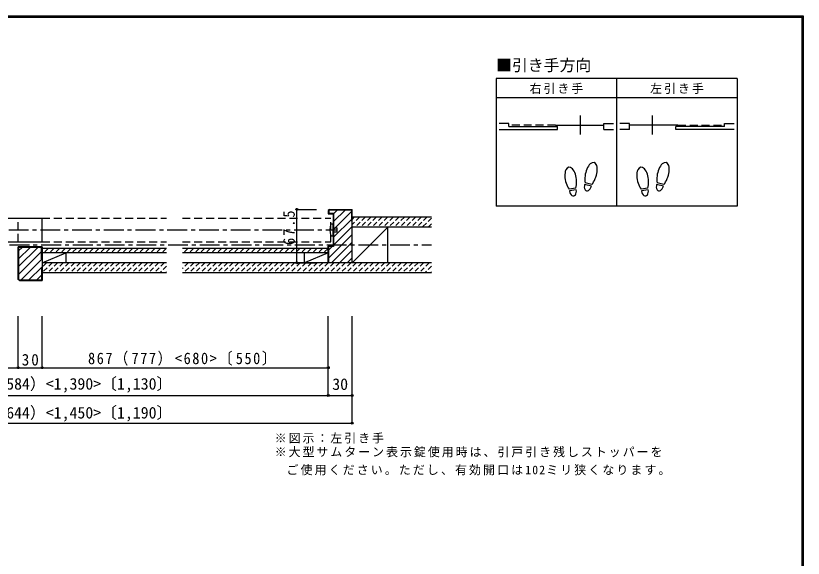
# Model space of a CAD drawing. Units: millimetres at full size, sheet at 1:5; details may follow other scales. Extents: x -973 to 977, y -718 to 696.
# Drawn here: x -17 to 977, y 11 to 696 of the extents above; entities that cross this region are included whole.
import ezdxf
from ezdxf.enums import TextEntityAlignment as Align

# ---------------------------------------------------------------- set-up
doc = ezdxf.new("R2010")
doc.units = ezdxf.units.MM
doc.header["$LTSCALE"] = 5
doc.header["$PDMODE"] = 32
doc.header["$PDSIZE"] = 2.5
for name, pattern in [('CHAIN1', [8, 5, -1, 1, -1]), ('DASHED1', [1.8, 1.2, -0.6]), ('DASHED2', [3, 2, -1])]:
    doc.linetypes.add(name, pattern=pattern)
for name, color, linetype in [('0-1_通り芯', 4, 'CHAIN1'), ('0-2_柱', 3, 'Continuous'), ('0-3_仕上げ', 2, 'Continuous'), ('0-4_枠', 3, 'Continuous'), ('0-6_扉', 6, 'Continuous'), ('0-7_金物', 7, 'Continuous'), ('0-8_戸当り', 3, 'Continuous'), ('0-A_文字', 3, 'Continuous'), ('0-B_寸法', 7, 'Continuous'), ('0-C_ハッチ', 4, 'DASHED1'), ('F-1_枠', 6, 'Continuous')]:
    doc.layers.add(name, color=color, linetype=linetype)
doc.styles.add('ＭＳ ゴシック', font='')
doc.styles.get('ＭＳ ゴシック').set_extended_font_data('MS Gothic')

msp = doc.modelspace()

# ---------------------------------------------------------------- linework, layer by layer
at = {"layer": '0-1_通り芯'}
for p, q in [((-385.366, 425.5), (388.672, 425.5)), ((-504.366, 406.5), (507.672, 406.5))]:
    msp.add_line(p, q, dxfattribs=at)
at = {"layer": '0-2_柱'}
for p, q in [((407.672, 384), (407.672, 429)), ((452.672, 384), (452.672, 429)), ((46.653, 396.5), (46.653, 384)), ((347.672, 384), (347.672, 396.5))]:
    msp.add_line(p, q, dxfattribs=at)
at = {"layer": '0-2_柱', "color": 7}
for p, q in [((407.672, 384), (452.672, 429)), ((16.653, 384), (46.653, 396.5)), ((377.672, 396.5), (347.672, 384))]:
    msp.add_line(p, q, dxfattribs=at)
at = {"layer": '0-3_仕上げ'}
for p, q in [((507.672, 441.5), (407.673, 441.5)), ((507.672, 429), (407.673, 429)), ((173.663, 402), (16.653, 402)), ((377.672, 402), (193.663, 402)), ((173.663, 396.5), (16.653, 396.5)), ((377.672, 396.5), (193.663, 396.5)), ((173.663, 384), (16.653, 384)), ((507.672, 384), (193.663, 384)), ((173.663, 371.5), (16.653, 371.5)), ((507.672, 371.5), (193.663, 371.5))]:
    msp.add_line(p, q, dxfattribs=at)
at = {"layer": '0-4_枠'}
for p, q in [((379.087, 451.5), (377.672, 450.086)), ((378.172, 449.879), (379.294, 451)), ((378.172, 449.879), (378.172, 446.5)), ((379.087, 451.5), (407.672, 451.5)), ((379.294, 451), (407.172, 451)), ((407.172, 436.5), (407.172, 451)), ((407.672, 384), (407.672, 451.5)), ((378.172, 446.5), (384.172, 446.5)), ((383.672, 446), (383.672, 405)), ((384.172, 446.5), (384.172, 404.5)), ((407.172, 436.5), (407.672, 436.5)), ((16.653, 404), (-13.347, 404)), ((-13.347, 362.914), (-13.347, 404)), ((16.153, 403.5), (-12.847, 403.5)), ((-12.847, 403.5), (-12.847, 363.121)), ((16.153, 389), (16.153, 403.5)), ((16.653, 404), (16.653, 361.5)), ((383.672, 405), (377.672, 405)), ((377.672, 384), (377.672, 405)), ((384.172, 404.5), (378.172, 404.5)), ((378.172, 384), (378.172, 404.5)), ((16.153, 389), (16.653, 389)), ((407.672, 384), (377.672, 384)), ((16.153, 376.5), (16.653, 376.5)), ((16.153, 376.5), (16.153, 362)), ((-11.933, 361.5), (-13.347, 362.914)), ((-11.726, 362), (-12.847, 363.121)), ((-11.933, 361.5), (16.653, 361.5)), ((16.153, 362), (-11.726, 362))]:
    msp.add_line(p, q, dxfattribs=at)
msp.add_lwpolyline([(377.672, 450.086), (377.672, 446), (383.672, 446)], dxfattribs=at)
at = {"layer": '0-6_扉'}
for p, q in [((-178.808, 440.5), (16.653, 440.5)), ((16.653, 410.5), (16.653, 440.5)), ((-178.808, 410.5), (16.653, 410.5))]:
    msp.add_line(p, q, dxfattribs=at)
at = {"layer": '0-6_扉', "color": 2, "linetype": 'DASHED2'}
for p, q in [((-13.347, 410.5), (-13.347, 440.5)), ((16.653, 440.5), (173.663, 440.5)), ((193.663, 440.5), (380.672, 440.5)), ((380.672, 410.5), (380.672, 440.5)), ((16.653, 410.5), (173.663, 410.5)), ((193.663, 410.5), (380.672, 410.5))]:
    msp.add_line(p, q, dxfattribs=at)
at = {"layer": '0-6_扉', "color": 4}
msp.add_line((407.672, 181.667), (407.672, 316.667), dxfattribs=at)
at = {"layer": '0-6_扉', "color": 7}
msp.add_point((407.672, 181.667), dxfattribs=at)
at = {"layer": '0-7_金物'}
for p, q in [((380.672, 433), (383.672, 433)), ((383.672, 428), (388.672, 428))]:
    msp.add_line(p, q, dxfattribs=at)
for points in [[(380.672, 418), (383.672, 418), (383.672, 433)], [(383.672, 423), (388.672, 423), (388.672, 428)]]:
    msp.add_lwpolyline(points, dxfattribs=at)
msp.add_arc((411.124, 425.5), 31.361, 166.16368, 193.83629, dxfattribs=at)
at = {"layer": '0-8_戸当り'}
for p, q in [((695.933, 545.854), (695.933, 569.854)), ((786.733, 545.854), (786.733, 569.854)), ((689.958, 478.378), (681.312, 476.853)), ((709.426, 480.706), (700.945, 482.978)), ((709.969, 482.735), (701.489, 485.007)), ((780.758, 478.378), (772.112, 476.853)), ((800.226, 480.706), (791.745, 482.978)), ((800.769, 482.735), (792.289, 485.007)), ((690.323, 476.31), (681.677, 474.785)), ((781.123, 476.31), (772.477, 474.785))]:
    msp.add_line(p, q, dxfattribs=at)
at = {"layer": '0-8_戸当り', "color": 2}
for p, q in [((605.333, 559.654), (593.333, 559.654)), ((605.333, 556.054), (605.333, 559.654)), ((664.133, 557.854), (725.333, 557.854)), ((725.333, 552.454), (725.333, 559.654)), ((725.333, 559.654), (737.333, 559.654)), ((757.333, 559.654), (745.333, 559.654)), ((757.333, 552.454), (757.333, 559.654)), ((818.533, 557.854), (757.333, 557.854)), ((877.333, 556.054), (877.333, 559.654)), ((877.333, 559.654), (889.333, 559.654)), ((593.333, 552.454), (666.533, 552.454)), ((605.333, 556.054), (666.533, 556.054)), ((666.533, 552.454), (666.533, 556.054)), ((725.333, 552.454), (737.333, 552.454)), ((757.333, 552.454), (745.333, 552.454)), ((816.133, 552.454), (816.133, 556.054)), ((877.333, 556.054), (816.133, 556.054)), ((889.333, 552.454), (816.133, 552.454))]:
    msp.add_line(p, q, dxfattribs=at)
at = {"layer": '0-8_戸当り', "color": 2, "linetype": 'DASHED2'}
for p, q in [((664.133, 557.854), (605.333, 557.854)), ((818.533, 557.854), (877.333, 557.854))]:
    msp.add_line(p, q, dxfattribs=at)
at = {"layer": '0-8_戸当り'}
for centre, major_axis, ratio, start_param, end_param in [((709.214, 496.878), (3.644, 13.601), 0.5, 4.3405914, 8.2257792), ((800.014, 496.878), (3.644, 13.601), 0.5, 4.3405914, 8.2257792), ((683.297, 490.877), (-2.445, 13.867), 0.5, 4.3405914, 8.2257792), ((774.097, 490.877), (-2.445, 13.867), 0.5, 4.3405914, 8.2257792), ((683.367, 490.481), (-2.963, 16.802), 0.4, 3.8403085, 4.432552), ((709.11, 496.489), (4.416, 16.48), 0.4, 1.8506333, 2.4428768), ((709.11, 496.489), (4.416, 16.48), 0.4, 3.8403085, 4.432552), ((774.167, 490.481), (-2.963, 16.802), 0.4, 3.8403085, 4.432552), ((799.91, 496.489), (4.416, 16.48), 0.4, 1.8506333, 2.4428768), ((799.91, 496.489), (4.416, 16.48), 0.4, 3.8403085, 4.432552), ((683.367, 490.481), (-2.963, 16.802), 0.4, 1.8506333, 2.4428768), ((705.185, 481.842), (1.894, 7.067), 0.6, 1.5707963, 4.712389), ((774.167, 490.481), (-2.963, 16.802), 0.4, 1.8506333, 2.4428768), ((795.985, 481.842), (1.894, 7.067), 0.6, 1.5707963, 4.712389), ((686, 475.548), (-1.27, 7.205), 0.6, 1.5707963, 4.712389), ((776.8, 475.548), (-1.27, 7.205), 0.6, 1.5707963, 4.712389)]:
    msp.add_ellipse(centre, major_axis=major_axis, ratio=ratio, start_param=start_param, end_param=end_param, dxfattribs=at)
at = {"layer": '0-A_文字'}
for p, q in [((893.333, 616.667), (589.333, 616.667)), ((589.333, 616.667), (589.333, 455.667)), ((741.333, 616.667), (741.333, 455.667)), ((893.333, 616.667), (893.333, 455.667)), ((589.333, 592.667), (893.333, 592.667)), ((893.333, 455.667), (589.333, 455.667))]:
    msp.add_line(p, q, dxfattribs=at)
at = {"layer": '0-B_寸法', "color": 4}
for p, q in [((338.076, 384), (338.076, 451.5)), ((338.076, 451.5), (362.672, 451.5)), ((338.076, 384), (362.672, 384)), ((-13.347, 251.667), (-13.347, 316.667)), ((16.653, 251.667), (16.653, 316.667)), ((377.672, 216.667), (377.672, 316.667)), ((407.672, 181.667), (407.672, 316.667)), ((-374.366, 251.667), (-13.347, 251.667)), ((-13.347, 251.667), (16.653, 251.667)), ((16.653, 251.667), (377.672, 251.667)), ((-404.366, 216.667), (407.672, 216.667)), ((-404.366, 181.667), (407.672, 181.667))]:
    msp.add_line(p, q, dxfattribs=at)
at = {"layer": '0-B_寸法'}
for p in [(338.076, 451.5), (338.076, 384), (-13.347, 251.667), (16.653, 251.667), (377.672, 251.667), (377.672, 216.667), (407.672, 216.667), (407.672, 181.667)]:
    msp.add_point(p, dxfattribs=at)
at = {"layer": '0-C_ハッチ', "linetype": 'Continuous'}
for p, q in [((379.4, 451), (378.172, 449.772)), ((389.3, 451), (384.172, 445.873)), ((399.199, 451), (384.172, 435.973)), ((407.172, 449.074), (384.172, 426.074)), ((407.172, 439.174), (384.172, 416.174)), ((407.672, 429.775), (384.172, 406.275)), ((407.672, 419.875), (378.172, 390.375)), ((407.672, 409.976), (381.697, 384)), ((-8.34, 403.5), (-12.847, 398.993)), ((1.559, 403.5), (-12.847, 389.094)), ((11.459, 403.5), (-12.847, 379.195)), ((16.153, 398.295), (-12.847, 369.295)), ((382.398, 404.5), (378.172, 400.275)), ((407.672, 400.076), (391.596, 384)), ((16.653, 388.896), (-10.242, 362)), ((407.672, 390.177), (401.496, 384)), ((16.653, 378.996), (-0.343, 362)), ((16.153, 368.597), (9.557, 362))]:
    msp.add_line(p, q, dxfattribs=at)
at = {"layer": '0-C_ハッチ'}
for p, q in [((409.926, 441.5), (407.673, 439.247)), ((416.997, 441.5), (407.673, 432.176)), ((424.068, 441.5), (411.568, 429)), ((431.139, 441.5), (418.639, 429)), ((438.21, 441.5), (425.71, 429)), ((445.281, 441.5), (432.781, 429)), ((452.352, 441.5), (439.852, 429)), ((459.423, 441.5), (446.923, 429)), ((466.494, 441.5), (453.994, 429)), ((473.565, 441.5), (461.065, 429)), ((480.636, 441.5), (468.136, 429)), ((487.707, 441.5), (475.207, 429)), ((494.778, 441.5), (482.278, 429)), ((501.85, 441.5), (489.35, 429)), ((507.673, 440.252), (496.421, 429)), ((507.673, 433.181), (503.492, 429)), ((17.496, 402), (16.653, 401.157)), ((24.567, 402), (19.067, 396.5)), ((31.638, 402), (26.138, 396.5)), ((38.71, 402), (33.21, 396.5)), ((45.781, 402), (40.281, 396.5)), ((52.852, 402), (47.352, 396.5)), ((59.923, 402), (54.423, 396.5)), ((66.994, 402), (61.494, 396.5)), ((74.065, 402), (68.565, 396.5)), ((81.136, 402), (75.636, 396.5)), ((88.207, 402), (82.707, 396.5)), ((95.278, 402), (89.778, 396.5)), ((102.349, 402), (96.849, 396.5)), ((109.42, 402), (103.92, 396.5)), ((116.491, 402), (110.991, 396.5)), ((123.562, 402), (118.062, 396.5)), ((130.633, 402), (125.133, 396.5)), ((137.704, 402), (132.204, 396.5)), ((144.776, 402), (139.276, 396.5)), ((151.847, 402), (146.347, 396.5)), ((158.918, 402), (153.418, 396.5)), ((165.989, 402), (160.489, 396.5)), ((173.06, 402), (167.56, 396.5)), ((200.526, 402), (195.026, 396.5)), ((200.526, 402), (195.026, 396.5)), ((207.597, 402), (202.097, 396.5)), ((214.668, 402), (209.168, 396.5)), ((221.739, 402), (216.239, 396.5)), ((221.739, 402), (216.239, 396.5)), ((228.81, 402), (223.31, 396.5)), ((235.881, 402), (230.381, 396.5)), ((242.952, 402), (237.452, 396.5)), ((242.952, 402), (237.452, 396.5)), ((250.023, 402), (244.523, 396.5)), ((257.094, 402), (251.594, 396.5)), ((264.165, 402), (258.665, 396.5)), ((264.165, 402), (258.665, 396.5)), ((271.236, 402), (265.736, 396.5)), ((278.308, 402), (272.808, 396.5)), ((285.379, 402), (279.879, 396.5)), ((292.45, 402), (286.95, 396.5)), ((299.521, 402), (294.021, 396.5)), ((306.592, 402), (301.092, 396.5)), ((313.663, 402), (308.163, 396.5)), ((320.734, 402), (315.234, 396.5)), ((327.805, 402), (322.305, 396.5)), ((334.876, 402), (329.376, 396.5)), ((341.947, 402), (336.447, 396.5)), ((349.018, 402), (343.518, 396.5)), ((356.089, 402), (350.589, 396.5)), ((363.16, 402), (357.66, 396.5)), ((370.231, 402), (364.731, 396.5)), ((377.302, 402), (371.802, 396.5)), ((22.21, 384), (16.653, 378.443)), ((29.281, 384), (16.781, 371.5)), ((36.352, 384), (23.852, 371.5)), ((43.423, 384), (30.923, 371.5)), ((50.494, 384), (37.994, 371.5)), ((57.565, 384), (45.065, 371.5)), ((64.636, 384), (52.136, 371.5)), ((71.707, 384), (59.207, 371.5)), ((78.778, 384), (66.278, 371.5)), ((85.849, 384), (73.349, 371.5)), ((92.92, 384), (80.42, 371.5)), ((99.991, 384), (87.491, 371.5)), ((107.062, 384), (94.562, 371.5)), ((114.133, 384), (101.633, 371.5)), ((121.205, 384), (108.705, 371.5)), ((128.276, 384), (115.776, 371.5)), ((135.347, 384), (122.847, 371.5)), ((142.403, 383.985), (129.918, 371.5)), ((149.489, 384), (136.989, 371.5)), ((156.545, 383.985), (144.06, 371.5)), ((163.631, 384), (151.131, 371.5)), ((170.687, 383.985), (158.202, 371.5)), ((173.663, 379.89), (165.273, 371.5)), ((200.889, 384), (193.663, 376.774)), ((193.818, 384), (193.663, 383.845)), ((207.96, 384), (195.46, 371.5)), ((215.031, 384), (202.531, 371.5)), ((222.102, 384), (209.602, 371.5)), ((229.173, 384), (216.673, 371.5)), ((236.244, 384), (223.744, 371.5)), ((243.315, 384), (230.815, 371.5)), ((250.386, 384), (237.886, 371.5)), ((257.457, 384), (244.957, 371.5)), ((264.528, 384), (252.028, 371.5)), ((271.599, 384), (259.099, 371.5)), ((278.67, 384), (266.17, 371.5)), ((285.742, 384), (273.242, 371.5)), ((292.813, 384), (280.313, 371.5)), ((299.884, 384), (287.384, 371.5)), ((306.955, 384), (294.455, 371.5)), ((314.026, 384), (301.526, 371.5)), ((321.097, 384), (308.597, 371.5)), ((328.168, 384), (315.668, 371.5)), ((335.239, 384), (322.739, 371.5)), ((342.31, 384), (329.81, 371.5)), ((349.381, 384), (336.881, 371.5)), ((356.452, 384), (343.952, 371.5)), ((363.523, 384), (351.023, 371.5)), ((370.594, 384), (358.094, 371.5)), ((377.665, 384), (365.165, 371.5)), ((384.736, 384), (372.236, 371.5)), ((391.808, 384), (379.308, 371.5)), ((398.879, 384), (386.379, 371.5)), ((405.95, 384), (393.45, 371.5)), ((413.021, 384), (400.521, 371.5)), ((420.092, 384), (407.592, 371.5)), ((427.163, 384), (414.663, 371.5)), ((434.234, 384), (421.734, 371.5)), ((441.305, 384), (428.805, 371.5)), ((448.376, 384), (435.876, 371.5)), ((455.447, 384), (442.947, 371.5)), ((462.518, 384), (450.018, 371.5)), ((469.589, 384), (457.089, 371.5)), ((476.66, 384), (464.16, 371.5)), ((483.731, 384), (471.231, 371.5)), ((490.802, 384), (478.302, 371.5)), ((497.874, 384), (485.374, 371.5)), ((504.945, 384), (492.445, 371.5)), ((507.672, 379.657), (499.516, 371.5)), ((173.663, 372.819), (172.344, 371.5)), ((507.672, 372.586), (506.587, 371.5))]:
    msp.add_line(p, q, dxfattribs=at)
at = {"layer": 'F-1_枠'}
for p, q in [((-973.347, 695.833), (976.653, 695.833)), ((974.986, 695.833), (974.986, -700.833)), ((975.82, 695.833), (975.82, -700.833)), ((976.653, 695.833), (976.653, -700.833)), ((-973.347, 695), (976.653, 695)), ((-973.347, 694.167), (976.653, 694.167))]:
    msp.add_line(p, q, dxfattribs=at)

# ---------------------------------------------------------------- texts
at = {"layer": '0-A_文字', "color": 7, "style": 'ＭＳ ゴシック'}
msp.add_text('■引き手方向', height=14.66, dxfattribs=at).set_placement((589.333, 621.667), align=Align.BOTTOM_LEFT)
at = {"layer": '0-A_文字', "color": 7, "char_height": 11, "attachment_point": 7, "style": 'ＭＳ ゴシック'}
for s, insert in [('\\T1.17;右引き手', (631.583, 597.167)), ('\\T1.17;左引き手', (783.583, 597.167)), ('\\T1.17;※図示：左引き手', (310.081, 155.936)), ('\\T1.17;※大型サムターン表示錠使用時は、引戸引き残しストッパーを', (310.081, 138.436)), ('\\T1.18;\u3000ご使用ください。ただし、有効開口は102ミリ狭くなります。', (307.298, 115.785))]:
    msp.add_mtext(s, dxfattribs=dict(at, insert=insert))
at = {"layer": '0-B_寸法', "style": 'ＭＳ ゴシック'}
for s, p in [('枠内＝1,764（1,584）<1,390>〔1,130〕', (-178.347, 219.577)), ('30', (382.673, 219.167)), ('枠外＝1,824（1,644）<1,450>〔1,190〕', (-178.347, 183.124))]:
    msp.add_text(s, height=14.66, dxfattribs=at).set_placement(p, align=Align.BOTTOM_LEFT)
at = {"layer": '0-B_寸法', "insert": (335.576, 406.572), "char_height": 14.66, "attachment_point": 7, "rotation": 90, "style": 'ＭＳ ゴシック'}
msp.add_mtext('\\T1.28;\\W0.9;67.5', dxfattribs=at)
at = {"layer": '0-B_寸法', "char_height": 14.66, "attachment_point": 7, "style": 'ＭＳ ゴシック'}
for s, insert in [('\\T1.27;\\W0.95;30', (-8.972, 254.167)), ('\\T1.22;\\W0.9;867（777）<680>〔550〕', (74.663, 254.167))]:
    msp.add_mtext(s, dxfattribs=dict(at, insert=insert))

doc.saveas('drawing.dxf')
